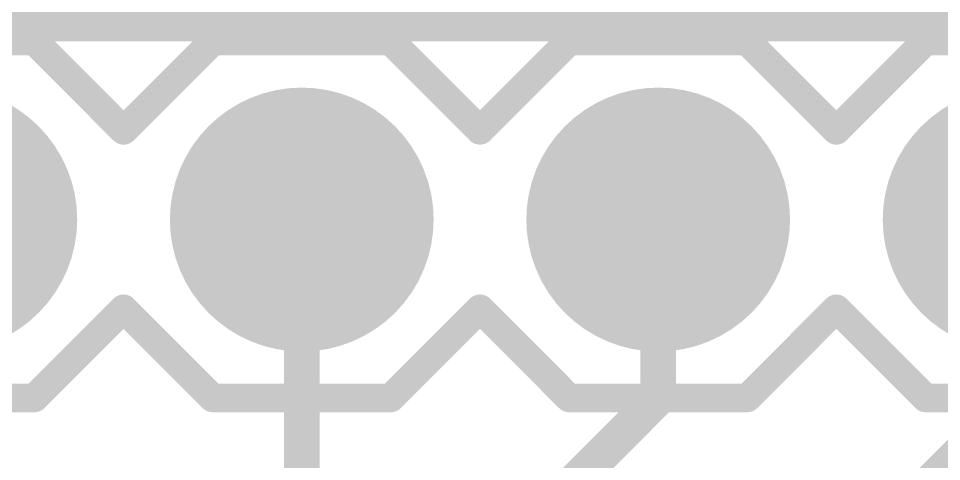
# Model space of a CAD drawing. Extents: x -1.3 to 34.4, y -29.2 to 28.1.
# Drawn here: x 9.41 to 15.99, y 5.9 to 9.05 of the extents above; entities that cross this region are included whole.
import ezdxf

# ---------------------------------------------------------------- set-up
doc = ezdxf.new("R2010")
doc.units = 0
for name, color, linetype in [('1', 12, 'CONTINUOUS'), ('16', 132, 'CONTINUOUS'), ('17', 110, 'CONTINUOUS'), ('21', 41, 'CONTINUOUS'), ('51', 53, 'CONTINUOUS')]:
    doc.layers.add(name, color=color, linetype=linetype)

# ---------------------------------------------------------------- blocks, each defined once
blk = doc.blocks.new('RECT')
blk.add_solid([(-0.5, -0.5), (0.5, -0.5), (-0.5, 0.5), (0.5, 0.5)])
blk = doc.blocks.new('ROUNDP')
at = {"const_width": 0.5}
blk.add_lwpolyline([(0, -0.25, 1), (0, 0.25, 1), (0, -0.25)], format="xyb", dxfattribs=at)

msp = doc.modelspace()

# ---------------------------------------------------------------- linework, layer by layer
at = {"layer": '1', "const_width": 0.254}
for points in [[(11.43, 5.08), (11.43, 7.62)], [(13.97, 6.35), (13.97, 7.62)], [(13.08, 5.46), (13.97, 6.35)], [(15.08, 4.92), (16.51, 6.35)]]:
    msp.add_lwpolyline(points, dxfattribs=at)
at = {"layer": '1', "const_width": 0.127}
for points in [[(11.4935, 7.62, 1), (11.3665, 7.62)], [(14.0335, 7.62, 1), (13.9065, 7.62)], [(14.0149, 6.3051, 1), (13.9251, 6.3949)], [(13.9065, 6.35, 1), (14.0335, 6.35)]]:
    msp.add_lwpolyline(points, format="xyb", dxfattribs=at)
at = {"layer": '16', "const_width": 0.254}
msp.add_lwpolyline([(6.858, 9.017), (20.193, 9.017)], dxfattribs=at)
at = {"layer": '21', "const_width": 0.2032}
for points in [[(8.255, 8.89), (9.525, 8.89)], [(10.16, 8.255), (9.525, 8.89)], [(10.16, 8.255), (10.795, 8.89)], [(10.795, 8.89), (12.065, 8.89)], [(12.7, 8.255), (12.065, 8.89)], [(12.7, 8.255), (13.335, 8.89)], [(13.335, 8.89), (14.605, 8.89)], [(15.24, 8.255), (14.605, 8.89)], [(15.24, 8.255), (15.875, 8.89)], [(15.875, 8.89), (17.145, 8.89)], [(9.525, 6.35), (10.16, 6.985)], [(10.795, 6.35), (10.16, 6.985)], [(12.065, 6.35), (12.7, 6.985)], [(13.335, 6.35), (12.7, 6.985)], [(14.605, 6.35), (15.24, 6.985)], [(15.875, 6.35), (15.24, 6.985)], [(9.525, 6.35), (8.255, 6.35)], [(12.065, 6.35), (10.795, 6.35)], [(14.605, 6.35), (13.335, 6.35)], [(17.145, 6.35), (15.875, 6.35)]]:
    msp.add_lwpolyline(points, dxfattribs=at)
at = {"layer": '21', "const_width": 0.1016}
for points in [[(9.5609, 8.9259, 1), (9.4891, 8.8541)], [(9.525, 8.8392, 1), (9.525, 8.9408)], [(10.795, 8.9408, 1), (10.795, 8.8392)], [(10.8309, 8.8541, 1), (10.7591, 8.9259)], [(12.1009, 8.9259, 1), (12.0291, 8.8541)], [(12.065, 8.8392, 1), (12.065, 8.9408)], [(13.335, 8.9408, 1), (13.335, 8.8392)], [(13.3709, 8.8541, 1), (13.2991, 8.9259)], [(14.6409, 8.9259, 1), (14.5691, 8.8541)], [(14.605, 8.8392, 1), (14.605, 8.9408)], [(15.875, 8.9408, 1), (15.875, 8.8392)], [(15.9109, 8.8541, 1), (15.8391, 8.9259)], [(10.1241, 8.2909, 1), (10.1959, 8.2191)], [(10.1241, 8.2191, 1), (10.1959, 8.2909)], [(12.6641, 8.2909, 1), (12.7359, 8.2191)], [(12.6641, 8.2191, 1), (12.7359, 8.2909)], [(15.2041, 8.2909, 1), (15.2759, 8.2191)], [(15.2041, 8.2191, 1), (15.2759, 8.2909)], [(10.1959, 7.0209, 1), (10.1241, 6.9491)], [(10.1959, 6.9491, 1), (10.1241, 7.0209)], [(12.7359, 7.0209, 1), (12.6641, 6.9491)], [(12.7359, 6.9491, 1), (12.6641, 7.0209)], [(15.2759, 7.0209, 1), (15.2041, 6.9491)], [(15.2759, 6.9491, 1), (15.2041, 7.0209)], [(9.525, 6.2992, 1), (9.525, 6.4008)], [(10.795, 6.4008, 1), (10.795, 6.2992)], [(12.065, 6.2992, 1), (12.065, 6.4008)], [(13.335, 6.4008, 1), (13.335, 6.2992)], [(14.605, 6.2992, 1), (14.605, 6.4008)], [(15.875, 6.4008, 1), (15.875, 6.2992)], [(9.4891, 6.3859, 1), (9.5609, 6.3141)], [(10.7591, 6.3141, 1), (10.8309, 6.3859)], [(12.0291, 6.3859, 1), (12.1009, 6.3141)], [(13.2991, 6.3141, 1), (13.3709, 6.3859)], [(14.5691, 6.3859, 1), (14.6409, 6.3141)], [(15.8391, 6.3141, 1), (15.9109, 6.3859)]]:
    msp.add_lwpolyline(points, format="xyb", dxfattribs=at)

# ---------------------------------------------------------------- block references
at = {"layer": '17', "xscale": 1.8796, "yscale": 1.8796, "rotation": 270}
for p in [(8.89, 7.62), (8.89, 7.62), (11.43, 7.62), (11.43, 7.62), (13.97, 7.62), (13.97, 7.62), (16.51, 7.62), (16.51, 7.62)]:
    msp.add_blockref('ROUNDP', p, dxfattribs=at)
at = {"layer": '51', "xscale": 0.508, "yscale": 0.508, "rotation": 180}
for p in [(11.43, 7.62), (13.97, 7.62)]:
    msp.add_blockref('RECT', p, dxfattribs=at)

doc.saveas('drawing.dxf')
